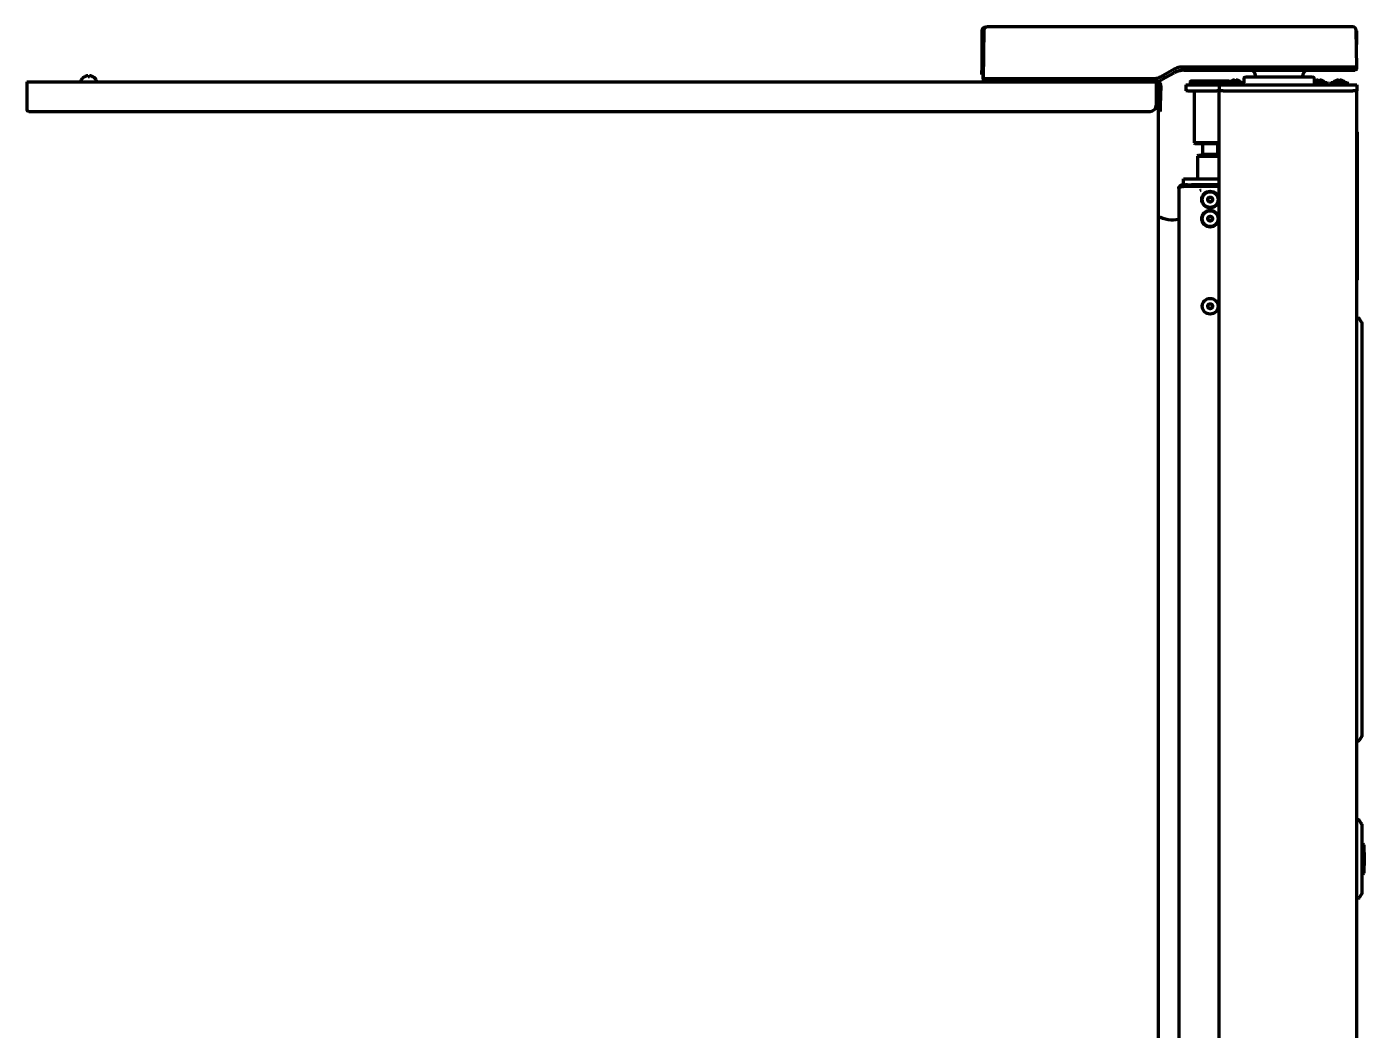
# Model space of a CAD drawing. Header units: inches. Extents: x -3022 to 7311, y 343 to 5680.
# Drawn here: x 4893 to 5573, y 3442 to 3952 of the extents above; entities that cross this region are included whole.
import ezdxf

# ---------------------------------------------------------------- set-up
doc = ezdxf.new("R2010")
doc.units = ezdxf.units.IN

msp = doc.modelspace()

# ---------------------------------------------------------------- linework, layer by layer
at = {"linetype": 'Continuous', "lineweight": 70}
for p, q in [((5378.88, 3949.79), (5378.88, 3929.54)), ((5379.91, 3950.02), (5379.48, 3925.29)), ((5379.68, 3949.79), (5379.68, 3936.75)), ((5465.93, 3951.79), (5381.71, 3951.79)), ((5469.94, 3951.79), (5465.93, 3951.79)), ((5476.62, 3951.79), (5469.94, 3951.79)), ((5480.61, 3951.79), (5476.62, 3951.79)), ((5567.35, 3951.79), (5480.61, 3951.79)), ((5569.48, 3931.29), (5569.15, 3950.02)), ((5569.28, 3949.79), (5569.28, 3942.75)), ((5378.88, 3927.54), (5378.88, 3929.54)), ((5476.61, 3930.22), (5469.93, 3926.36)), ((5568.48, 3931.29), (5480.61, 3931.29)), ((5481.55, 3929.79), (5568.47, 3929.79)), ((5569.48, 3931.29), (5568.48, 3931.29)), ((5569.47, 3930.77), (5569.48, 3931.29)), ((4893.52, 3922.69), (4893.49, 3922.69)), ((4893.51, 3923.79), (5467.48, 3923.79)), ((4893.51, 3923.79), (4893.51, 3921.69)), ((4921.01, 3924.39), (4921.01, 3924.19)), ((4922.71, 3926.24), (4922.71, 3926.27)), ((4927.31, 3926.27), (4927.31, 3926.24)), ((4929.01, 3924.19), (4929.01, 3924.39)), ((5379.52, 3927.54), (5378.88, 3927.54)), ((5379.48, 3926.29), (5379.5, 3927.54)), ((5379.48, 3926.29), (5379.48, 3927.03)), ((5379.48, 3925.3), (5379.48, 3926.29)), ((5379.48, 3925.29), (5379.48, 3925.29)), ((5379.48, 3925.29), (5379.49, 3924.77)), ((5379.48, 3925.29), (5380.48, 3925.29)), ((5379.48, 3925.29), (5379.49, 3924.77)), ((5465.93, 3925.29), (5380.48, 3925.29)), ((5467.91, 3923.79), (5467.48, 3923.79)), ((5467.48, 3923.79), (5467.48, 3921.69)), ((5467.91, 3922.79), (5467.48, 3922.79)), ((5468.48, 3923.79), (5467.91, 3923.79)), ((5469.17, 3924.19), (5470.42, 3924.91)), ((5470.42, 3924.91), (5476.55, 3928.45)), ((5482.48, 3922.3), (5483.65, 3922.3)), ((5482.48, 3922.3), (5482.48, 3919.3)), ((5483.65, 3922.3), (5498.31, 3922.3)), ((5484.98, 3924.3), (5484.73, 3924.05)), ((5484.73, 3924.05), (5504.73, 3924.05)), ((5484.73, 3924.05), (5484.73, 3922.55)), ((5494.73, 3922.55), (5484.73, 3922.55)), ((5484.73, 3922.55), (5484.98, 3922.3)), ((5484.98, 3924.3), (5504.48, 3924.3)), ((5503.26, 3922.55), (5494.73, 3922.55)), ((5498.31, 3922.3), (5499.48, 3922.3)), ((5499.48, 3922.3), (5501.48, 3922.3)), ((5499.48, 3922.3), (5499.48, 3919.3)), ((5501.48, 3922.3), (5567.48, 3922.3)), ((5503.23, 3922.9), (5503.23, 3922.7)), ((5511.83, 3923.3), (5503.63, 3923.3)), ((5504.73, 3924.05), (5504.48, 3924.3)), ((5504.73, 3923.3), (5504.73, 3924.05)), ((5505.85, 3924.29), (5505.85, 3924.27)), ((5507.35, 3924.27), (5507.35, 3924.67)), ((5508.1, 3924.67), (5508.1, 3924.27)), ((5509.6, 3924.29), (5509.6, 3924.27)), ((5512.03, 3925.31), (5512, 3923.26)), ((5512.23, 3922.7), (5512.23, 3922.9)), ((5513.03, 3926.3), (5546.93, 3926.3)), ((5518.03, 3926.84), (5518.04, 3926.3)), ((5541.92, 3926.3), (5541.93, 3926.84)), ((5547.97, 3922.8), (5547.93, 3925.31)), ((5554.33, 3923.3), (5547.96, 3923.3)), ((5548.35, 3924.29), (5548.35, 3924.27)), ((5549.85, 3924.27), (5549.85, 3924.67)), ((5550.6, 3924.67), (5550.6, 3924.27)), ((5552.1, 3924.29), (5552.1, 3924.27)), ((5554.73, 3922.7), (5554.73, 3922.9)), ((5555.98, 3922.9), (5555.98, 3922.7)), ((5564.58, 3923.3), (5556.38, 3923.3)), ((5558.6, 3924.29), (5558.6, 3924.27)), ((5560.1, 3924.27), (5560.1, 3924.67)), ((5560.85, 3924.67), (5560.85, 3924.27)), ((5562.35, 3924.29), (5562.35, 3924.27)), ((5564.98, 3922.7), (5564.98, 3922.9)), ((5567.48, 3922.3), (5569.48, 3922.3)), ((5569.48, 3922.3), (5569.48, 3919.3)), ((4893.51, 3921.69), (4893.51, 3909.79)), ((5467.48, 3921.69), (5467.48, 3911.79)), ((5467.48, 3920.69), (5468.48, 3920.69)), ((5468.48, 3920.74), (5468.48, 3920.69)), ((5468.48, 3920.69), (5468.48, 2255.49)), ((5468.91, 3921.76), (5468.56, 3911.83)), ((5469.91, 3921.72), (5469.56, 3911.8)), ((5483.65, 3919.3), (5482.48, 3919.3)), ((5483.65, 3919.3), (5498.31, 3919.3)), ((5486.73, 3919.3), (5486.73, 3892.8)), ((5499.48, 3919.3), (5498.31, 3919.3)), ((5501.48, 3919.3), (5499.48, 3919.3)), ((5501.48, 3919.3), (5499.48, 3919.3)), ((5499.48, 2281.3), (5499.48, 3919.3)), ((5501.48, 3919.3), (5567.48, 3919.3)), ((5569.48, 3919.3), (5567.48, 3919.3)), ((5569.48, 3919.3), (5567.48, 3919.3)), ((5569.48, 3919.29), (5569.48, 3919.3)), ((5569.48, 2271.3), (5569.48, 3919.3)), ((4894.51, 3908.79), (5464.48, 3908.79)), ((5468.48, 3909.49), (5468.56, 3911.83)), ((5468.48, 3908.84), (5469.46, 3908.8)), ((5469.56, 3911.8), (5469.46, 3908.8)), ((5569.65, 3898.15), (5569.48, 3898.15)), ((5486.73, 3892.8), (5487.23, 3892.3)), ((5494.73, 3892.8), (5486.73, 3892.8)), ((5494.73, 3892.3), (5487.23, 3892.3)), ((5491.03, 3892.3), (5491.03, 3886.95)), ((5499.48, 3892.8), (5494.73, 3892.8)), ((5499.48, 3892.3), (5494.73, 3892.3)), ((5498.83, 3886.95), (5498.83, 3892.3)), ((5488.93, 3886.45), (5488.43, 3885.95)), ((5488.43, 3885.95), (5488.43, 3874.45)), ((5488.43, 3885.95), (5499.48, 3885.95)), ((5488.93, 3886.45), (5499.48, 3886.45)), ((5491.03, 3886.95), (5490.53, 3886.45)), ((5491.03, 3886.95), (5498.83, 3886.95)), ((5499.33, 3886.45), (5498.83, 3886.95)), ((5478.99, 3869.35), (5478.99, 2522.05)), ((5480.29, 3870.43), (5480.26, 3870.43)), ((5480.79, 3871.45), (5481.7, 3871.45)), ((5480.79, 3871.45), (5480.79, 3870.65)), ((5499.48, 3870.65), (5481.42, 3870.65)), ((5481.43, 3874.45), (5483.43, 3874.45)), ((5481.43, 3871.45), (5481.43, 3874.45)), ((5481.7, 3871.45), (5482.38, 3871.45)), ((5483.43, 3871.45), (5482.37, 3871.45)), ((5483.43, 3874.45), (5485.44, 3874.45)), ((5483.43, 3871.45), (5485.44, 3871.45)), ((5485.44, 3874.45), (5487.44, 3874.45)), ((5487.44, 3871.45), (5485.44, 3871.45)), ((5487.44, 3874.45), (5499.48, 3874.45)), ((5499.48, 3871.45), (5487.44, 3871.45)), ((5569.65, 3874.48), (5569.48, 3874.48)), ((5569.65, 3874.47), (5569.48, 3874.47)), ((5569.65, 3874.47), (5569.48, 3874.47)), ((5569.65, 3874.46), (5569.48, 3874.46)), ((5569.58, 3868.3), (5569.65, 3868.3)), ((5569.48, 3846.94), (5569.65, 3846.94)), ((5569.48, 3823.23), (5569.65, 3823.23)), ((5569.48, 3803.8), (5570.21, 3803.8)), ((5571.89, 3801.72), (5570.63, 3803.58)), ((5571.98, 3801.44), (5571.98, 3799.8)), ((5571.98, 3799.8), (5571.98, 3592.8)), ((5571.89, 3590.87), (5570.63, 3589.01)), ((5571.98, 3592.8), (5571.98, 3591.15)), ((5569.48, 3588.8), (5570.21, 3588.8)), ((5570.21, 3548.8), (5569.48, 3548.8)), ((5571.89, 3546.72), (5570.63, 3548.58)), ((5571.98, 3546.44), (5571.98, 3544.55)), ((5571.98, 3544.55), (5571.98, 3513.05)), ((5572.73, 3536.3), (5572.48, 3536.3)), ((5572.98, 3536.05), (5572.98, 3533.08)), ((5572.96, 3533.11), (5572.25, 3534.35)), ((5573.23, 3532.11), (5573.23, 3525.48)), ((5572.25, 3523.24), (5572.96, 3524.48)), ((5572.48, 3521.3), (5572.73, 3521.3)), ((5572.98, 3524.51), (5572.98, 3521.55)), ((5570.21, 3508.8), (5569.48, 3508.8)), ((5571.89, 3510.87), (5570.63, 3509.01)), ((5571.98, 3513.05), (5571.98, 3511.15))]:
    msp.add_line(p, q, dxfattribs=at)
for centre, radius in [((5494.93, 3863.95), 4.25), ((5494.93, 3863.95), 4), ((5494.93, 3863.95), 1.25), ((5494.93, 3863.95), 1.15), ((5494.93, 3854.25), 4.25), ((5494.93, 3854.25), 4), ((5494.93, 3854.25), 1.25), ((5494.93, 3854.25), 1.15), ((5494.93, 3809.75), 4), ((5494.93, 3809.75), 1.25), ((5494.93, 3809.75), 1.15)]:
    msp.add_circle(centre, radius, dxfattribs=at)
for centre, radius, start, end in [((5380.68, 3949.79), 1.8, 90, 180), ((5381.71, 3949.99), 1.8, 90, 179), ((5567.35, 3949.99), 1.8, 1, 90), ((5515.03, 3926.79), 3, 1, 90), ((5544.93, 3926.79), 3, 90, 179), ((5568.47, 3930.79), 1, 270, 359), ((4921.41, 3924.39), 0.4, 149.69882, 180), ((4921.41, 3924.19), 0.4, 180, 270), ((4925.21, 3922.17), 4.8, 121.58373, 149.69882), ((4925.01, 3922.49), 3.78, 90.00345, 97.60407), ((4925.01, 3922.49), 3.78, 82.39595, 89.99653), ((4924.81, 3922.17), 4.8, 30.30118, 58.41865), ((4928.61, 3924.19), 0.4, 270, 0), ((4928.61, 3924.39), 0.4, 0, 30.30118), ((5380.49, 3924.79), 1, 181, 270), ((5466.48, 3920.74), 2, 0, 59.99906), ((5467.91, 3921.79), 2, 358, 90), ((5467.91, 3921.79), 1, 358, 90), ((5503.63, 3922.9), 0.4, 90, 180), ((5503.63, 3922.7), 0.4, 180, 270), ((5507.73, 3921.05), 3.75, 120, 143.1301), ((5507.73, 3921.05), 3.73, 103.56267, 120.16679), ((5507.73, 3921.05), 3.25, 83.36926, 96.63074), ((5507.73, 3921.05), 3.73, 59.83321, 76.43733), ((5507.73, 3921.05), 3.75, 36.8699, 60), ((5511.83, 3922.9), 0.4, 0, 90), ((5511.83, 3922.7), 0.4, 270, 0), ((5513.03, 3925.3), 1, 90, 179), ((5512.49, 3922.8), 0.5, 225.36734, 270), ((5546.93, 3925.3), 1, 1, 90), ((5547.47, 3922.8), 0.5, 270, 1), ((5550.23, 3921.05), 3.75, 120, 127.44789), ((5550.23, 3921.05), 3.73, 103.56267, 120.16679), ((5550.23, 3921.05), 3.25, 83.36926, 96.63074), ((5550.23, 3921.05), 3.73, 59.83321, 76.43733), ((5550.23, 3921.05), 3.75, 36.8699, 60), ((5554.33, 3922.9), 0.4, 0, 90), ((5554.33, 3922.7), 0.4, 270, 0), ((5556.38, 3922.9), 0.4, 90, 180), ((5556.38, 3922.7), 0.4, 180, 270), ((5560.48, 3921.05), 3.75, 120, 143.1301), ((5560.48, 3921.05), 3.73, 103.56267, 120.16679), ((5560.48, 3921.05), 3.25, 83.36926, 96.63074), ((5560.48, 3921.05), 3.73, 59.83321, 76.43733), ((5560.48, 3921.05), 3.75, 36.8699, 60), ((5564.58, 3922.9), 0.4, 0, 90), ((5564.58, 3922.7), 0.4, 270, 0), ((5475.73, 3867.34), 13.69, 238.04069, 283.77872), ((5570.21, 3803.3), 0.5, 34.28688, 90), ((5571.48, 3801.44), 0.5, 0, 34.28688), ((5571.48, 3591.15), 0.5, 325.71312, 0), ((5570.21, 3589.3), 0.5, 270, 325.71312), ((5570.21, 3548.3), 0.5, 34.28688, 90), ((5571.48, 3546.44), 0.5, 0, 34.28688), ((5572.48, 3536.8), 0.5, 180, 270), ((5573.98, 3535.35), 2, 180, 210), ((5572.73, 3536.05), 0.25, 0, 90), ((5571.23, 3532.11), 2, 0, 30), ((5573.98, 3522.24), 2, 150, 180), ((5572.48, 3520.8), 0.5, 90, 180), ((5572.73, 3521.55), 0.25, 270, 0), ((5571.23, 3525.48), 2, 330, 0), ((5570.21, 3509.3), 0.5, 270, 325.71312), ((5571.48, 3511.15), 0.5, 325.71312, 0)]:
    msp.add_arc(centre, radius, start, end, dxfattribs=at)
for centre, major_axis, ratio, start_param, end_param in [((5481.55, 3919.79), (-10, 0), 1, 4.712389, 4.797749), ((5345.82, 2002.05), (33.6, 1928.5), 0.001054, 6.222749, 6.229417), ((5481.55, 3919.79), (-4.79, 8.78), 1, 6.250527, 6.307612), ((5507.1, 3921.05), (0, -3.64), 0.707107, 3.044426, 3.23876), ((5508.35, 3921.05), (0, 3.64), 0.707107, 6.186018, 6.380352), ((5549.6, 3921.05), (0, -3.64), 0.707107, 3.044426, 3.23876), ((5550.85, 3921.05), (0, 3.64), 0.707107, 6.186018, 6.380352), ((5559.85, 3921.05), (0, -3.64), 0.707107, 3.044426, 3.23876), ((5561.1, 3921.05), (0, 3.64), 0.707107, 6.186018, 6.380352), ((4894.51, 3909.79), (1, 0), 0.99863, 3.141593, 4.712389), ((5464.48, 3911.79), (3, 0), 0.99863, 4.712389, 6.283185)]:
    msp.add_ellipse(centre, major_axis=major_axis, ratio=ratio, start_param=start_param, end_param=end_param, dxfattribs=at)
for points, knots in [([(5480.61, 3931.29), (5480.26, 3931.3), (5479.91, 3931.27), (5479.23, 3931.18), (5478.89, 3931.11), (5478.38, 3930.97), (5478.22, 3930.92), (5477.97, 3930.84), (5477.89, 3930.8), (5477.72, 3930.74), (5477.64, 3930.71), (5477.24, 3930.54), (5476.92, 3930.39), (5476.61, 3930.22)], [0, 0, 0, 0, 0.25, 0.25, 0.5, 0.5, 0.625, 0.625, 0.6875, 0.6875, 0.75, 0.75, 1, 1, 1, 1]), ([(5477.05, 3928.72), (5477.34, 3928.87), (5477.92, 3929.12), (5478.52, 3929.33), (5478.9, 3929.43), (5478.98, 3929.46), (5479.13, 3929.5), (5479.36, 3929.55), (5479.6, 3929.6), (5480.07, 3929.69), (5480.38, 3929.73), (5480.7, 3929.76)], [0, 0, 0, 0, 0.25, 0.5, 0.5, 0.5625, 0.5625, 0.625, 0.75, 0.75, 1, 1, 1, 1]), ([(4924.51, 3926.24), (4924.51, 3926.36), (4924.51, 3926.47), (4924.51, 3926.61), (4924.51, 3926.65), (4924.51, 3926.72), (4924.51, 3926.76), (4924.51, 3926.79)], [0, 0, 0, 0, 0.5, 0.5, 0.75, 0.75, 1, 1, 1, 1]), ([(4927.31, 3926.24), (4927.11, 3926.36), (4926.9, 3926.47), (4926.58, 3926.61), (4926.47, 3926.65), (4926.24, 3926.72), (4926.13, 3926.76), (4926.01, 3926.79)], [0, 0, 0, 0, 0.5, 0.5, 0.75, 0.75, 1, 1, 1, 1]), ([(5379.51, 3927.21), (5379.51, 3927.24), (5379.51, 3927.28), (5379.51, 3927.37), (5379.52, 3927.41), (5379.52, 3927.49), (5379.52, 3927.52), (5379.52, 3927.55), (5379.52, 3927.56)], [0, 0, 0, 0, 0.386959, 0.386959, 0.773919, 0.773919, 0.967399, 1, 1, 1, 1]), ([(5469.93, 3926.37), (5469.62, 3926.2), (5469.31, 3926.05), (5468.67, 3925.78), (5468.34, 3925.66), (5467.84, 3925.52), (5467.67, 3925.48), (5467.41, 3925.43), (5467.33, 3925.41), (5467.15, 3925.38), (5466.72, 3925.32), (5466.28, 3925.29), (5465.93, 3925.3)], [0, 0, 0, 0, 0.25, 0.25, 0.5, 0.5, 0.625, 0.625, 0.6875, 0.6875, 0.75, 1, 1, 1, 1]), ([(5467.67, 3923.79), (5467.74, 3923.79), (5467.81, 3923.79), (5467.94, 3923.8), (5468, 3923.81), (5468.2, 3923.83), (5468.33, 3923.86), (5468.51, 3923.91), (5468.58, 3923.93), (5468.67, 3923.96), (5468.7, 3923.97), (5468.76, 3924), (5468.79, 3924.01), (5468.94, 3924.07), (5469.06, 3924.13), (5469.17, 3924.19)], [0, 0, 0, 0, 0.125, 0.125, 0.25, 0.25, 0.5, 0.5, 0.625, 0.625, 0.6875, 0.6875, 0.75, 0.75, 1, 1, 1, 1]), ([(5478.99, 3869.76), (5478.99, 3869.76), (5478.99, 3869.78), (5479, 3869.8), (5479, 3869.82), (5479, 3869.84), (5479, 3869.86), (5479, 3869.88), (5479.01, 3869.9), (5479.01, 3869.92), (5479.01, 3869.94), (5479.02, 3869.96), (5479.02, 3869.98), (5479.03, 3870), (5479.03, 3870.02), (5479.03, 3870.05), (5479.04, 3870.07), (5479.04, 3870.09), (5479.05, 3870.11), (5479.06, 3870.13), (5479.06, 3870.15), (5479.07, 3870.17), (5479.08, 3870.2), (5479.08, 3870.22), (5479.09, 3870.24), (5479.1, 3870.26), (5479.11, 3870.28), (5479.11, 3870.3), (5479.12, 3870.33), (5479.13, 3870.35), (5479.14, 3870.37), (5479.15, 3870.39), (5479.18, 3870.46), (5479.24, 3870.56), (5479.33, 3870.71), (5479.44, 3870.84), (5479.56, 3870.96), (5479.68, 3871.07), (5479.82, 3871.17), (5479.97, 3871.25), (5480.09, 3871.31), (5480.17, 3871.34), (5480.21, 3871.35), (5480.25, 3871.36), (5480.29, 3871.38), (5480.33, 3871.39), (5480.37, 3871.4), (5480.41, 3871.41), (5480.45, 3871.41), (5480.5, 3871.42), (5480.54, 3871.43), (5480.58, 3871.43), (5480.62, 3871.44), (5480.66, 3871.44), (5480.71, 3871.44), (5480.75, 3871.45), (5480.78, 3871.45), (5480.79, 3871.45)], [0, 0, 0, 0, 0.008318, 0.016663, 0.025033, 0.033431, 0.041855, 0.050306, 0.058784, 0.067289, 0.075822, 0.084383, 0.092972, 0.101589, 0.110234, 0.118908, 0.12761, 0.136341, 0.145102, 0.153891, 0.16271, 0.171559, 0.180437, 0.189346, 0.198284, 0.207253, 0.216253, 0.225283, 0.234343, 0.243435, 0.252558, 0.261712, 0.270898, 0.334721, 0.398233, 0.461488, 0.524538, 0.583363, 0.643194, 0.704072, 0.766035, 0.780791, 0.795527, 0.810243, 0.82494, 0.839619, 0.85428, 0.868923, 0.883549, 0.898159, 0.912752, 0.92733, 0.941892, 0.95644, 0.970973, 0.985493, 1, 1, 1, 1]), ([(5480.79, 3870.54), (5480.78, 3870.54), (5480.77, 3870.54), (5480.75, 3870.53), (5480.73, 3870.53), (5480.7, 3870.53), (5480.68, 3870.52), (5480.66, 3870.52), (5480.64, 3870.52), (5480.62, 3870.51), (5480.6, 3870.51), (5480.58, 3870.5), (5480.56, 3870.5), (5480.53, 3870.49), (5480.51, 3870.49), (5480.49, 3870.49), (5480.47, 3870.48), (5480.45, 3870.48), (5480.43, 3870.47), (5480.41, 3870.47), (5480.39, 3870.46), (5480.37, 3870.46), (5480.35, 3870.45), (5480.33, 3870.45), (5480.31, 3870.44), (5480.29, 3870.44), (5480.27, 3870.44), (5480.25, 3870.43), (5480.23, 3870.43), (5480.21, 3870.42), (5480.19, 3870.41), (5480.17, 3870.41), (5480.15, 3870.4), (5480.13, 3870.4), (5480.11, 3870.39), (5480.1, 3870.39), (5480.08, 3870.38), (5480.06, 3870.38), (5480.04, 3870.37), (5480.02, 3870.37), (5480, 3870.36), (5479.98, 3870.35), (5479.97, 3870.35), (5479.95, 3870.34), (5479.93, 3870.34), (5479.91, 3870.33), (5479.9, 3870.32), (5479.88, 3870.32), (5479.86, 3870.31), (5479.84, 3870.31), (5479.83, 3870.3), (5479.81, 3870.29), (5479.79, 3870.29), (5479.78, 3870.28), (5479.76, 3870.27), (5479.74, 3870.27), (5479.73, 3870.26), (5479.71, 3870.25), (5479.7, 3870.25), (5479.68, 3870.24), (5479.66, 3870.23), (5479.65, 3870.23), (5479.63, 3870.22), (5479.62, 3870.21), (5479.6, 3870.21), (5479.59, 3870.2), (5479.58, 3870.19), (5479.55, 3870.18), (5479.53, 3870.17), (5479.49, 3870.15), (5479.46, 3870.13), (5479.43, 3870.11), (5479.4, 3870.09), (5479.37, 3870.07), (5479.34, 3870.05), (5479.31, 3870.03), (5479.28, 3870.01), (5479.26, 3869.99), (5479.24, 3869.96), (5479.21, 3869.94), (5479.19, 3869.92), (5479.17, 3869.9), (5479.15, 3869.88), (5479.14, 3869.85), (5479.12, 3869.83), (5479.1, 3869.81), (5479.09, 3869.78), (5479.08, 3869.76), (5479.06, 3869.73), (5479.05, 3869.71), (5479.04, 3869.68), (5479.03, 3869.66), (5479.02, 3869.63), (5479.02, 3869.61), (5479.01, 3869.58), (5479, 3869.56), (5479, 3869.53), (5479, 3869.5), (5478.99, 3869.48), (5478.99, 3869.47)], [0, 0, 0, 0, 0.007389, 0.014772, 0.022148, 0.029517, 0.036879, 0.044235, 0.051584, 0.058927, 0.066263, 0.073593, 0.080917, 0.088234, 0.095545, 0.102851, 0.11015, 0.117443, 0.12473, 0.132011, 0.139286, 0.146556, 0.15382, 0.161078, 0.16833, 0.175578, 0.182819, 0.190055, 0.197286, 0.204512, 0.211732, 0.218948, 0.226158, 0.233363, 0.240563, 0.247758, 0.254949, 0.262134, 0.269315, 0.276492, 0.283663, 0.29083, 0.297993, 0.305151, 0.312305, 0.319455, 0.326601, 0.333742, 0.340879, 0.348012, 0.355142, 0.362267, 0.369389, 0.376507, 0.383621, 0.390731, 0.397838, 0.404942, 0.412042, 0.419138, 0.426232, 0.433322, 0.440409, 0.447493, 0.454573, 0.461651, 0.468726, 0.475798, 0.493613, 0.511357, 0.529031, 0.546636, 0.564173, 0.581643, 0.599048, 0.616388, 0.633665, 0.650879, 0.668031, 0.685123, 0.702157, 0.719132, 0.73605, 0.752913, 0.769721, 0.786476, 0.803179, 0.819831, 0.836433, 0.852987, 0.869493, 0.885954, 0.90237, 0.918742, 0.935073, 0.951363, 0.967613, 0.983825, 1, 1, 1, 1]), ([(5478.99, 3869.34), (5478.99, 3869.37), (5478.99, 3869.39), (5478.99, 3869.43), (5478.99, 3869.45), (5478.99, 3869.47)], [0, 0, 0, 0, 0.5, 0.5, 1, 1, 1, 1]), ([(5480.79, 3870.65), (5480.78, 3870.65), (5480.76, 3870.65), (5480.73, 3870.64), (5480.7, 3870.64), (5480.67, 3870.64), (5480.64, 3870.63), (5480.61, 3870.63), (5480.58, 3870.62), (5480.55, 3870.62), (5480.52, 3870.61), (5480.5, 3870.6), (5480.47, 3870.59), (5480.44, 3870.58), (5480.41, 3870.57), (5480.37, 3870.55), (5480.31, 3870.52), (5480.24, 3870.48), (5480.19, 3870.45), (5480.16, 3870.42), (5480.15, 3870.42)], [0, 0, 0, 0, 0.041026, 0.082167, 0.123428, 0.164817, 0.206339, 0.248, 0.289807, 0.331765, 0.373881, 0.416161, 0.458609, 0.501233, 0.544038, 0.587028, 0.708484, 0.829519, 0.950262, 1, 1, 1, 1])]:
    msp.add_open_spline(points, degree=3, knots=knots, dxfattribs=at)
for points in [[(4924.01, 3926.79), (4923.96, 3926.77), (4923.85, 3926.74), (4923.69, 3926.69), (4923.53, 3926.64), (4923.38, 3926.58), (4923.22, 3926.51), (4923.07, 3926.43), (4922.9, 3926.35), (4922.78, 3926.28), (4922.71, 3926.24)], [(4924.51, 3926.79), (4924.49, 3926.79), (4924.44, 3926.8), (4924.37, 3926.8), (4924.3, 3926.8), (4924.23, 3926.8), (4924.16, 3926.8), (4924.09, 3926.8), (4924.04, 3926.79), (4924.01, 3926.79)], [(4926.01, 3926.79), (4925.99, 3926.79), (4925.94, 3926.8), (4925.86, 3926.8), (4925.79, 3926.8), (4925.72, 3926.8), (4925.65, 3926.8), (4925.58, 3926.8), (4925.54, 3926.79), (4925.51, 3926.79)], [(4925.51, 3926.79), (4925.51, 3926.77), (4925.51, 3926.74), (4925.51, 3926.69), (4925.51, 3926.64), (4925.51, 3926.58), (4925.51, 3926.51), (4925.51, 3926.43), (4925.51, 3926.35), (4925.51, 3926.28), (4925.51, 3926.24)], [(5478.99, 3869.59), (5478.99, 3869.64), (5478.99, 3869.7), (5478.99, 3869.76)], [(5481.42, 3870.65), (5481.21, 3870.61), (5481, 3870.58), (5480.79, 3870.54)], [(5481.14, 3870.65), (5481.23, 3870.65), (5481.33, 3870.65), (5481.42, 3870.65)], [(5490.29, 3868.6), (5490.1, 3868.54), (5489.91, 3868.48), (5489.73, 3868.42)]]:
    msp.add_open_spline(points, degree=3, dxfattribs=at)
msp.add_rational_spline([(5569.58, 3898.15), (5569.58, 3898.15), (5569.58, 3898.14), (5569.58, 3898.11), (5569.58, 3898.11), (5569.58, 3898.09), (5569.58, 3898.08), (5569.58, 3898.06), (5569.58, 3898.05), (5569.58, 3898.03), (5569.58, 3898.01), (5569.58, 3897.78), (5569.58, 3897.33), (5569.58, 3895.99), (5569.58, 3895.08), (5569.58, 3892.85), (5569.58, 3891.53), (5569.58, 3888.57), (5569.58, 3886.87), (5569.58, 3884.18), (5569.58, 3883.42), (5569.58, 3881.89), (5569.58, 3881.12), (5569.58, 3879.53), (5569.58, 3878.72), (5569.58, 3877.03), (5569.58, 3876.16), (5569.58, 3874.53), (5569.58, 3873.8), (5569.58, 3872.34), (5569.58, 3871.62), (5569.58, 3870.16), (5569.58, 3869.42), (5569.58, 3867.93), (5569.58, 3867.17), (5569.58, 3866.39), (5569.58, 3865.39), (5569.58, 3864.35), (5569.58, 3863.3), (5569.58, 3862.26), (5569.58, 3861.22), (5569.58, 3860.17), (5569.58, 3859.11), (5569.58, 3858.07), (5569.58, 3857.04), (5569.58, 3855.98), (5569.58, 3854.94), (5569.58, 3853.26), (5569.58, 3852.6), (5569.58, 3851.31), (5569.58, 3850.68), (5569.58, 3849.42), (5569.58, 3848.8), (5569.58, 3847.52), (5569.58, 3846.87), (5569.58, 3845.85), (5569.58, 3845.47), (5569.58, 3844.76), (5569.58, 3844.43), (5569.58, 3843.79), (5569.58, 3843.49), (5569.58, 3842.86), (5569.58, 3842.54), (5569.58, 3839.49), (5569.58, 3837.18), (5569.58, 3835.33), (5569.58, 3833.13), (5569.58, 3831.27), (5569.58, 3828.06), (5569.58, 3826.72), (5569.58, 3824.7), (5569.58, 3823.97), (5569.58, 3823.51), (5569.58, 3823.44), (5569.58, 3823.35), (5569.58, 3823.31), (5569.58, 3823.27), (5569.58, 3823.25), (5569.58, 3823.25)], [0.499985273723, 0.499951280121, 0.499957415608, 0.500002780016, 0.500002780016, 0.500003632658, 0.500003632658, 0.5000036294, 0.5000036294, 0.500003631943, 0.500003631943, 0.499712041405, 0.499712041405, 0.499626581432, 0.499626581432, 0.499570764247, 0.499570764247, 0.499147291053, 0.499147291053, 0.499856082342, 0.499856082342, 0.499741523013, 0.499741523013, 0.499697398225, 0.499697398225, 0.499615378368, 0.499615378368, 0.499717367768, 0.499717367768, 0.499509800036, 0.499509800036, 0.49943320441, 0.49943320441, 0.499316886864, 0.499316886864, 0.500003680185, 0.498576185915, 0.498576185915, 0.500003680185, 0.498389820463, 0.498389820463, 0.500003680185, 0.498416120355, 0.498416120355, 0.500003680185, 0.498702961474, 0.498702961474, 0.499514934223, 0.499514934223, 0.499556287066, 0.499556287066, 0.499619738583, 0.499619738583, 0.499803196126, 0.499803196126, 0.499966690231, 0.499966690231, 0.49992872485, 0.49992872485, 0.499925885485, 0.499925885485, 0.499958910845, 0.499958910845, 0.497922649304, 0.497922649304, 0.500003680185, 0.499255633466, 0.499255633466, 0.499390037942, 0.499390037942, 0.499589929812, 0.499589929812, 0.499998142907, 0.499998142907, 0.499979520616, 0.499979520616, 0.499986543899, 0.499986543899, 0.500003680185], degree=3, knots=[0, 0, 0, 0, 0.008654, 0.008654, 0.011072, 0.011072, 0.015152, 0.015152, 0.019853, 0.019853, 0.024593, 0.024593, 0.107782, 0.107782, 0.187536, 0.187536, 0.261551, 0.261551, 0.327663, 0.327663, 0.351525, 0.351525, 0.373211, 0.373211, 0.393419, 0.393419, 0.412856, 0.412856, 0.427777, 0.427777, 0.441409, 0.441409, 0.454196, 0.454196, 0.466609, 0.466609, 0.466609, 0.482666, 0.482666, 0.482666, 0.498446, 0.498446, 0.498446, 0.51439, 0.51439, 0.51439, 0.530922, 0.530922, 0.542083, 0.542083, 0.55342, 0.55342, 0.565549, 0.565549, 0.579079, 0.579079, 0.587428, 0.587428, 0.594848, 0.594848, 0.602161, 0.602161, 0.610183, 0.610183, 0.679936, 0.679936, 0.679936, 0.763037, 0.763037, 0.856143, 0.856143, 0.955684, 0.955684, 0.972495, 0.972495, 0.985583, 0.985583, 1, 1, 1, 1], dxfattribs=at)

doc.saveas('drawing.dxf')
